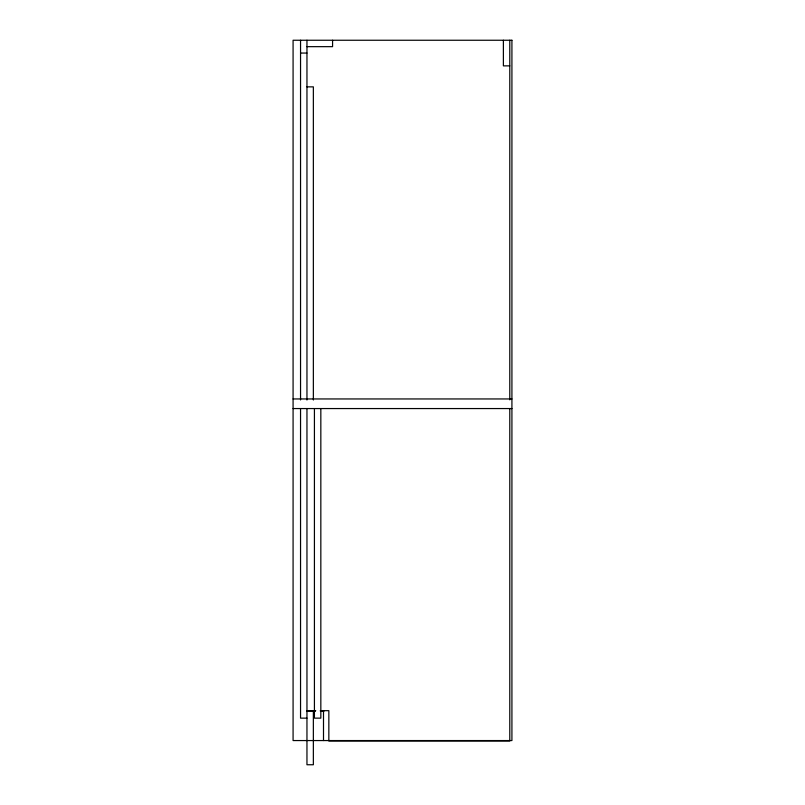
<?xml version="1.0" encoding="UTF-8"?>
<svg xmlns="http://www.w3.org/2000/svg" width="805" height="805" viewBox="0 0 805 805"><rect width="100%" height="100%" fill="white"/><g stroke="black" fill="none" stroke-linecap="round" stroke-linejoin="round"><path stroke-width="1.21" d="M306.957 46.66L332.576 46.66L332.576 40.25M300.547 53.06L306.957 53.06M509.786 65.869L503.387 65.869L503.387 40.25M306.957 86.859L313.356 86.859L313.356 400.025M293.08 398.948L511.92 398.948M293.08 408.558L511.92 408.558M306.957 710.664L315.721 710.664M320.33 710.664L328.843 710.664L328.843 740.56M306.957 711.097L315.469 711.097M320.33 711.097L323.972 711.097M306.957 718.14L300.547 718.14L300.547 408.558M328.843 740.992L509.786 740.992L509.786 408.558M509.786 40.25L509.786 399.833M323.499 710.664L323.499 740.56M320.833 408.558L320.833 718.14L314.423 718.14L314.423 408.558M313.356 710.674L313.356 764.75L306.957 764.75L306.957 408.558M306.957 40.25L306.957 400.025M300.547 40.25L300.547 399.944M511.92 40.25L293.08 40.25L293.08 740.56L511.92 740.56L511.92 40.25"/></g></svg>
